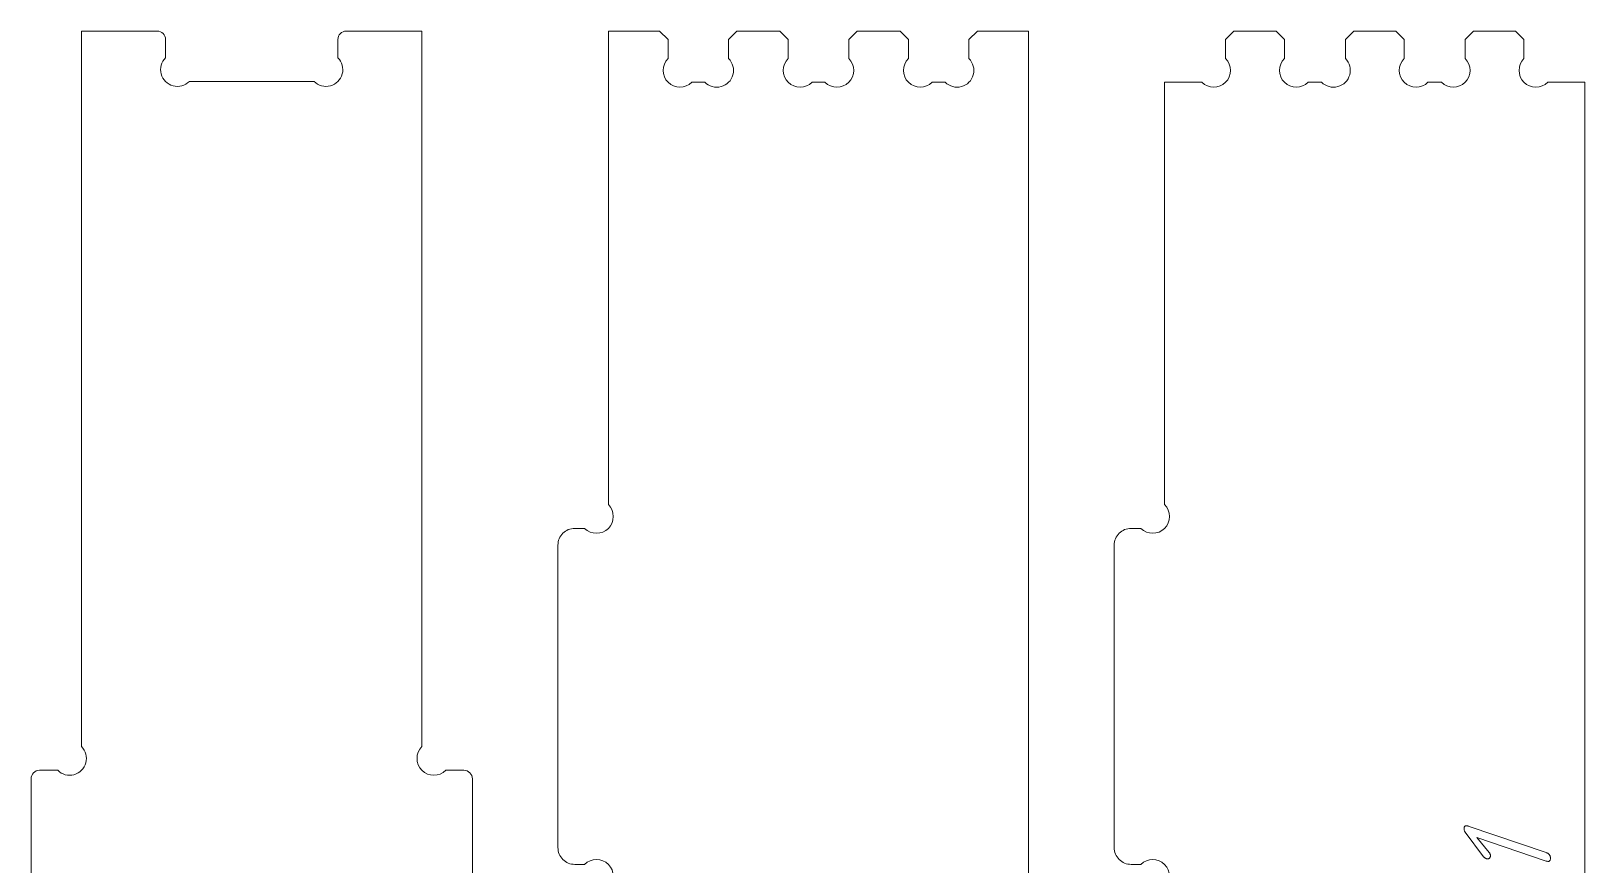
# Model space of a CAD drawing. Header units: millimetres. Extents: x 10 to 1464, y -737 to -10.
# Drawn here: x 1279 to 1463.9, y -109.4 to -10.2 of the extents above; entities that cross this region are included whole.
import ezdxf

# ---------------------------------------------------------------- set-up
doc = ezdxf.new("R2010")
doc.units = ezdxf.units.MM
doc.layers.add('Cut', color=7, linetype='Continuous', lineweight=0)
doc.layers.add('Mark', color=7, linetype='Continuous', lineweight=0)

msp = doc.modelspace()

# ---------------------------------------------------------------- linework, layer by layer
at = {"layer": 'Cut'}
for points in [[(1278.997957, -157.17747), (1278.997957, -99.177586, -0.4142136493), (1279.997955, -98.177588), (1282.169518, -98.177588, 1), (1284.997945, -95.349161), (1284.997945, -10.177764), (1293.997927, -10.177764, -0.4142135624), (1294.997925, -11.177762), (1294.997925, -13.349325, 1), (1297.826352, -16.177752), (1312.669457, -16.177752, 1), (1315.497884, -13.349325), (1315.497884, -11.177762, -0.4142135624), (1316.497882, -10.177764), (1325.497864, -10.177764), (1325.497864, -95.349161, 1), (1328.326291, -98.177588), (1330.497854, -98.177588, -0.4142135624), (1331.497852, -99.177586), (1331.497852, -157.17747, -0.4142135624)], [(1347.675513, -112.205993, 1), (1344.847086, -109.377566), (1343.675521, -109.377566, -0.4142135624), (1341.675525, -107.37757), (1341.675525, -71.377642, -0.4142135624), (1343.675521, -69.377646), (1344.847086, -69.377646, 1), (1347.675513, -66.549219), (1347.675513, -10.177764), (1353.775501, -10.177764), (1354.775499, -11.177762), (1354.775499, -13.449325, 1), (1357.603926, -16.277752), (1359.147058, -16.277752, 1), (1361.975485, -13.449325), (1361.975485, -11.177762), (1362.975483, -10.177764), (1368.075472, -10.177764), (1369.07547, -11.177762), (1369.07547, -13.449325, 1), (1371.903897, -16.277752), (1373.447029, -16.277752, 1), (1376.275456, -13.449325), (1376.275456, -11.177762), (1377.275454, -10.177764), (1382.375444, -10.177764), (1383.375442, -11.177762), (1383.375442, -13.449325, 1), (1386.203869, -16.277752), (1387.747, -16.277752, 1), (1390.575427, -13.449325), (1390.575427, -11.177762), (1391.575425, -10.177764), (1397.675413, -10.177764), (1397.675413, -150.177484, -0.4142135624)], [(1413.853204, -112.205903, 1), (1411.024777, -109.377476), (1409.853212, -109.377476, -0.4142135624), (1407.853216, -107.37748), (1407.853216, -71.377552, -0.4142135624), (1409.853212, -69.377556), (1411.024777, -69.377556, 1), (1413.853204, -66.549129), (1413.853204, -16.277662), (1418.274763, -16.277662, 1), (1421.10319, -13.449235), (1421.10319, -11.177673), (1422.103188, -10.177675), (1427.103178, -10.177675), (1428.103176, -11.177673), (1428.103176, -13.449235, 1), (1430.931603, -16.277662), (1432.524734, -16.277662, 1), (1435.353161, -13.449235), (1435.353161, -11.177673), (1436.353159, -10.177675), (1441.353149, -10.177675), (1442.353147, -11.177673), (1442.353147, -13.449235, 1), (1445.181574, -16.277662), (1446.774706, -16.277662, 1), (1449.603133, -13.449235), (1449.603133, -11.177673), (1450.603131, -10.177675), (1455.603121, -10.177675), (1456.603119, -11.177673), (1456.603119, -13.449235, 1), (1459.431546, -16.277662), (1463.853104, -16.277662), (1463.853104, -150.177395, -0.4142135624)]]:
    msp.add_lwpolyline(points, format="xyb", dxfattribs=at)
at = {"layer": 'Mark'}
msp.add_lwpolyline([(1449.967418, -104.816687), (1449.907736, -104.798423), (1449.851905, -104.785486), (1449.799924, -104.777874), (1449.751793, -104.775588), (1449.707513, -104.778627), (1449.667084, -104.786993), (1449.630504, -104.800684), (1449.597776, -104.8197), (1449.568897, -104.844043), (1449.54387, -104.873711), (1449.522692, -104.908705), (1449.505365, -104.949025), (1449.491889, -104.99467), (1449.482263, -105.045641), (1449.476487, -105.101938), (1449.474562, -105.163561), (1449.476787, -105.214148), (1449.483462, -105.264349), (1449.494588, -105.314162), (1449.510164, -105.363589), (1449.530191, -105.412628), (1449.554668, -105.461279), (1449.583595, -105.509544), (1449.616972, -105.557422), (1451.792972, -108.458532), (1451.822623, -108.497087), (1451.854879, -108.53273), (1451.889741, -108.56546), (1451.927208, -108.595278), (1451.96728, -108.622184), (1452.009957, -108.646178), (1452.05524, -108.66726), (1452.103128, -108.685429), (1452.153616, -108.700221), (1452.202402, -108.709721), (1452.249487, -108.713928), (1452.294869, -108.712842), (1452.338549, -108.706464), (1452.380527, -108.694793), (1452.420803, -108.67783), (1452.459377, -108.655574), (1452.494743, -108.629019), (1452.525393, -108.59916), (1452.551327, -108.565996), (1452.572547, -108.529528), (1452.58905, -108.489755), (1452.600839, -108.446677), (1452.607912, -108.400295), (1452.61027, -108.350608), (1452.607968, -108.300413), (1452.601062, -108.250329), (1452.589553, -108.200357), (1452.573439, -108.150497), (1452.552722, -108.100748), (1452.527402, -108.051111), (1452.497477, -108.001585), (1452.462949, -107.952171), (1450.974559, -106.166126), (1459.253114, -108.979513), (1459.31366, -108.998143), (1459.370301, -109.011539), (1459.423035, -109.019701), (1459.471863, -109.022628), (1459.516785, -109.020321), (1459.5578, -109.012781), (1459.59491, -109.000006), (1459.628113, -108.981996), (1459.65741, -108.958753), (1459.6828, -108.930275), (1459.704284, -108.896563), (1459.721863, -108.857617), (1459.735534, -108.813437), (1459.7453, -108.764023), (1459.751159, -108.709374), (1459.753113, -108.649491), (1459.751159, -108.587416), (1459.7453, -108.527974), (1459.735534, -108.471167), (1459.721863, -108.416993), (1459.704284, -108.365454), (1459.6828, -108.316549), (1459.65741, -108.270278), (1459.628113, -108.226641), (1459.59491, -108.185638), (1459.5578, -108.147269), (1459.516785, -108.111534), (1459.471863, -108.078434), (1459.423035, -108.047967), (1459.370301, -108.020135), (1459.31366, -107.994936), (1459.253114, -107.972372)], close=True, dxfattribs=at)

doc.saveas('drawing.dxf')
